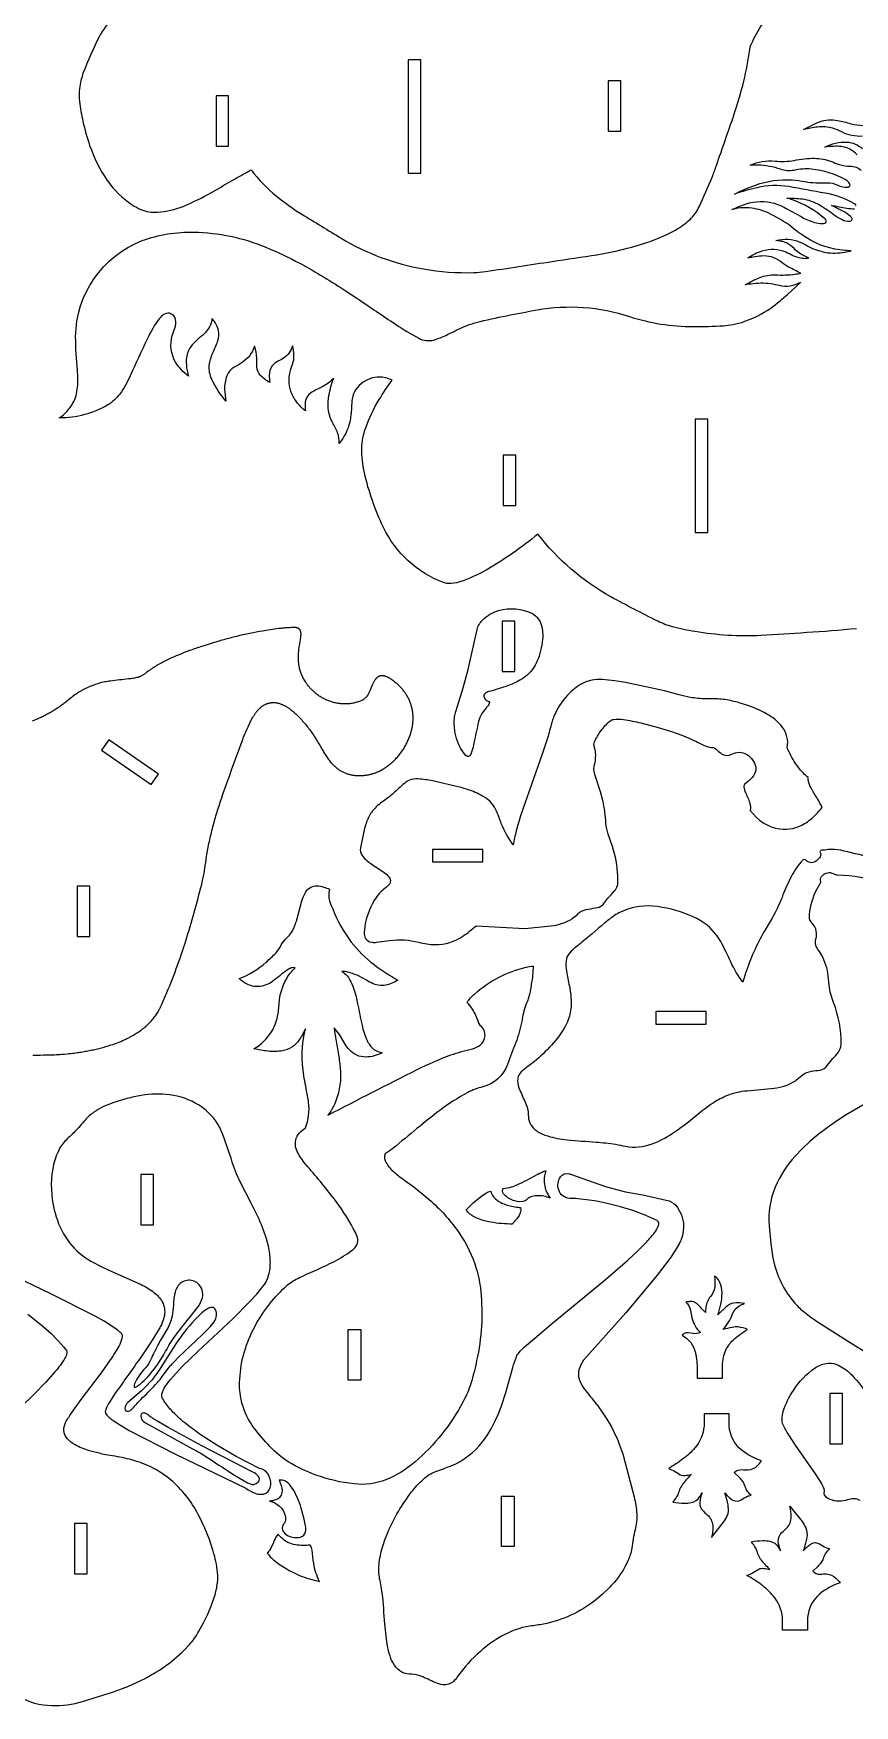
# Model space of a CAD drawing. Extents: x -27 to 84, y -17 to 88.
# Drawn here: x 11.6 to 44.2, y -17 to 49.4 of the extents above; entities that cross this region are included whole.
import ezdxf

# ---------------------------------------------------------------- set-up
doc = ezdxf.new("R2010")
doc.units = 0
doc.header["$MEASUREMENT"] = 0
doc.layers.get('0').update_dxf_attribs({"linetype": 'CONTINUOUS'})

msp = doc.modelspace()

# ---------------------------------------------------------------- linework, layer by layer
for points in [[(14.833, 50.052, 0.063229), (14.242, 49.242, 0.02647), (13.615, 47.826, 0.054772), (13.466, 47.196, 0.045683), (13.466, 46.684, 0.036117), (13.603, 45.891, 0.029081), (13.868, 44.938, 0.065035), (14.564, 43.548, 0.096726), (15.559, 42.581, 0.04106), (15.897, 42.396, 0.118064), (16.565, 42.285, 0.077384), (17.579, 42.517, 0.031689), (18.702, 43.07, 0.004529), (19.645, 43.613, -0.009558), (20.278, 43.964, 0.058846), (21.285, 42.928, 0.036049), (22.295, 42.206, -0.001179), (23.858, 41.249, 0.092263), (27.118, 40.035, 0.052025), (29.117, 39.888, 0.023875), (29.584, 39.931, 0.001047), (32.231, 40.333, 0.00452), (34.007, 40.597, 0.041714), (36.12, 41.129, 0.02777), (36.882, 41.447, 0.047298), (37.495, 41.821, 0.067232), (37.911, 42.235, 0.048544), (38.064, 42.495, 0.009288), (38.59, 43.702, 0.013255), (38.749, 44.135, 0.000889), (39.443, 46.137, 0.017657), (39.84, 47.492, 0.027333), (40.075, 48.745, -0.087733), (40.192, 49.081, -0.051122), (40.625, 49.827, -0.018027)], [(44.547, 45.298, -0.135894), (43.731, 45.474, 0.034307), (43.371, 45.616, 0.096811), (42.768, 45.663, 0.037871), (42.213, 45.565, -0.043629), (42.84, 45.874, -0.127992), (43.562, 45.931, -0.027424), (44.085, 45.8, 0.111341), (45.041, 45.763)], [(44.345, 44.561, 0.187688), (43.693, 44.89, 0.045874), (43.412, 44.9, 0.021179), (43.061, 44.869, -0.136223), (43.929, 45.069, -0.165644), (44.545, 44.811, -0.042013)], [(44.302, 42.55, 0.16388), (44.228, 42.622, 0.096239), (43.068, 43.042, -0.00662), (41.62, 43.302, 0.096931), (40.366, 43.259, 0.028256), (39.469, 43.007, -0.026071), (40.296, 43.364, -0.100437), (41.764, 43.567, -0.020531), (42.274, 43.498, 0.051838), (43.135, 43.458, -0.104974), (43.571, 43.361, 0.112369), (43.966, 43.278, 0.34741), (44.057, 43.355, 0.117634), (44.037, 43.424, 0.144585), (43.886, 43.572, 0.093606), (42.526, 43.996, 0.084131), (41.829, 43.944, -0.126487), (41.298, 43.988, 0.077444), (40.393, 44.152, 0.021821), (40.085, 44.148, -0.138377), (41.081, 44.316, 0.074588), (41.835, 44.343, -0.053002), (42.646, 44.427, -0.083091), (43.318, 44.303, 0.018167), (43.624, 44.18, 0.086622), (44.068, 44.112, -0.200904), (44.498, 43.945, 0.194342)], [(44.312, 25.751, -0.009361), (42.334, 25.596, -0.001761), (40.517, 25.481, -0.054921), (37.898, 25.641, -0.024406), (37.002, 25.828, -0.050218), (36.426, 26.052, -0.011553), (34.555, 27.021, -0.099836), (31.665, 29.505, -0.040286), (29.612, 28.08, -0.047463), (28.557, 27.607, -0.079753), (28.097, 27.544, -0.061972), (27.917, 27.58, -0.191256), (25.529, 29.776, -0.054014), (24.773, 31.945, -0.051109), (24.668, 32.915, -0.080329), (24.829, 33.731, -0.053197), (25.365, 34.851, -0.024085), (25.879, 35.62, 0.376616), (24.432, 35.244, 0.107741), (24.296, 34.883, 0.035905), (24.263, 34.523, -0.0376), (24.192, 33.953, -0.117023), (23.777, 33.11, 0.103366), (23.711, 33.521, 0.033761), (23.509, 33.941, -0.089975), (23.337, 34.49, -0.065916), (23.366, 35.014, -0.043377), (23.559, 35.704, -0.081613), (23.185, 35.402, -0.012883), (22.742, 35.174, 0.087236), (22.528, 34.997, 0.15644), (22.419, 34.674, 0.045045), (22.435, 34.398, -0.119251), (21.897, 35.073, -0.165289), (21.825, 35.938, -0.023644), (21.925, 36.25, 0.160612), (21.918, 36.982, -0.182494), (21.558, 36.488, -0.032442), (21.348, 36.368, 0.0963), (21.119, 36.183, 0.170018), (20.999, 35.809, 0.042261), (21.021, 35.529, -0.092682), (20.642, 35.818, -0.158569), (20.508, 36.148, -0.019701), (20.502, 36.5, 0.085199), (20.417, 36.962, -0.16036), (19.925, 36.32, -0.031118), (19.599, 36.129, 0.163502), (19.316, 35.793, 0.109738), (19.226, 35.258, 0.035193), (19.28, 34.791, -0.068035), (18.715, 35.648, -0.121456), (18.615, 36.205, -0.078573), (18.758, 36.7, 0.030203), (18.96, 37.195, 0.235577), (18.822, 37.941, 0.024411), (18.722, 38.07, -0.169227), (18.499, 37.555, -0.052239), (18.175, 37.257, 0.063535), (17.869, 36.929, 0.133779), (17.705, 36.443, 0.066506), (17.737, 35.998, 0.018596), (17.788, 35.781, -0.092477), (17.279, 36.335, -0.207662), (17.148, 37.386, -0.032777), (17.249, 37.683, 0.132334), (17.28, 38.031, 0.291653), (17.036, 38.273, 0.177282), (16.806, 38.22, 0.099209), (16.624, 38.047, 0.049423), (16.162, 37.276, 0.001756), (15.476, 35.79, -0.045081), (15.068, 35.068, -0.10105), (14.596, 34.642, -0.134245), (12.664, 34.117, 0.118168), (13.203, 34.7, 0.101501), (13.386, 35.34, 0.042816), (13.385, 36.003, -0.025758), (13.311, 37.342, -0.306765), (15.955, 41.156, -0.094599), (18.004, 41.492, -0.094748), (20.867, 40.894, -0.028993), (22.208, 40.258, -0.021312), (24.081, 39.132), (24.487, 38.865, 0.002316), (26.008, 37.842, 0.021961), (26.936, 37.281, 0.184357), (27.521, 37.212, 0.055643), (28.07, 37.429, -0.011851), (28.777, 37.758, -0.037417), (29.219, 37.908, -0.010941), (30.419, 38.177, -0.005319), (31.628, 38.407, -0.124109), (35.296, 38.146, 0.078555), (37.832, 37.747, 0.018975), (39.037, 37.78, 0.105421), (40.424, 38.19, 0.054133), (41.282, 38.769, 0.009895), (41.557, 39.008), (42.094, 39.5, -0.033118), (41.785, 39.373, -0.110532), (41.343, 39.356, -0.003275), (41.01, 39.427, 0.070354), (40.211, 39.443, 0.018575), (39.895, 39.396, -0.042594), (40.478, 39.697, -0.100732), (41.083, 39.798, 0.043321), (41.881, 39.825, 0.02027), (42.103, 39.865, -0.009707), (41.619, 40.107, -0.044386), (41.295, 40.328, 0.189307), (40.536, 40.547, 0.025272), (40.21, 40.503, -0.011391), (39.995, 40.471, -0.067246), (40.573, 40.754, -0.175585), (41.503, 40.708, -0.033538), (41.791, 40.573, 0.111368), (42.284, 40.453, 0.042652), (42.423, 40.468, -0.115547), (41.832, 40.839, 0.083089), (41.534, 41.065, 0.066), (41.329, 41.128, 0.017001), (41.116, 41.157, -0.178055), (42.063, 41.1, -0.034782), (42.376, 40.944, 0.078569), (43.084, 40.692, 0.083368), (43.851, 40.702, 0.019385), (44.102, 40.755, -0.045132), (43.862, 40.772, -0.130264), (42.314, 41.278, -0.033271), (41.758, 41.681, 0.054365), (40.803, 42.259, 0.076882), (40.056, 42.457, 0.092103), (39.365, 42.388, -0.029347), (39.932, 42.617, -0.148699), (41.057, 42.638, -0.047611), (41.514, 42.439), (42.109, 42.11, 0.048944), (42.644, 41.876, 0.07067), (42.949, 41.834, 0.045598), (43.054, 41.849, 0.307547), (43.106, 41.911, 0.239763), (43.059, 42.027, 0.091134), (41.769, 42.778, 0.022604), (41.548, 42.843, -0.031557), (42.162, 42.813, -0.09858), (42.837, 42.58, -0.02659), (43.432, 42.178, 0.03415), (43.741, 41.99, 0.141012), (44.051, 41.934, 0.257274), (44.146, 42.008, 0.271895), (44.133, 42.057, 0.069898), (43.847, 42.281, 0.021943), (43.532, 42.444, -0.01332), (43.316, 42.554, -0.036474), (43.623, 42.501, 0.049653), (44.236, 42.418, 0.267046)], [(46.197, 16.386, -0.010006), (43.822, 16.928, 0.056062), (43.303, 16.992, 0.028712), (43.057, 16.965, 0.052354), (42.901, 16.948, 0.244199), (42.865, 16.92, 0.244199), (42.867, 16.874, -0.304852), (42.881, 16.754, -0.207075), (42.764, 16.576, -0.111348), (42.585, 16.472, -0.206427), (42.368, 16.511, 0.063453), (42.276, 16.578, 0.216493), (42.202, 16.577, 0.115358), (42.107, 16.491, 0.05876), (41.681, 15.836, 0.022805), (41.355, 15.087, -0.026193), (40.967, 14.261, -0.006753), (40.652, 13.734, 0.053963), (39.908, 12.081, 0.013999), (39.804, 11.717, -0.047426), (39.317, 12.529, 0.019861), (38.921, 13.335, 0.12253), (38.15, 14.143, 0.044554), (37.675, 14.382, 0.075485), (36.222, 14.739, 0.137091), (34.877, 14.469, 0.056609), (34.438, 14.172, -0.003282), (33.414, 13.307, 0.026484), (32.929, 12.891, 0.165478), (32.781, 12.568, 0.062198), (32.793, 12.164, 0.008737), (32.914, 11.566, -0.051903), (32.983, 10.822, -0.078871), (32.871, 10.23, -0.065596), (32.509, 9.597, -0.077803), (31.129, 8.273, 0.114572), (30.905, 8.024, 0.116498), (30.859, 7.814, 0.100771), (30.944, 7.432, -0.005308), (31.189, 6.887, -0.101417), (31.284, 6.384, 0.222158), (31.615, 5.819, 0.076964), (32.053, 5.615, 0.046405), (32.828, 5.465, 0.009806), (33.971, 5.375, -0.022984), (34.746, 5.286, -0.01664), (35.135, 5.206, 0.137669), (36.199, 5.308, 0.060651), (36.995, 5.708, 0.031485), (37.928, 6.418, -0.027502), (38.619, 6.935, -0.044307), (39.202, 7.238, -0.067444), (39.976, 7.413, 0.006674), (41.042, 7.516, 0.113696), (41.884, 7.802, 0.065476), (42.072, 7.968, -0.128485), (42.436, 8.165, -0.050592), (42.782, 8.219, 0.168943), (43.09, 8.352), (43.318, 8.629, -0.016708), (43.534, 8.859, 0.192832), (43.7, 9.26, 0.095758), (43.404, 10.909, -0.060326), (43.225, 11.598), (43.193, 11.968, 0.090269), (42.925, 12.811, 0.034658), (42.762, 13.05, -0.238327), (42.697, 13.437, 0.146741), (42.715, 13.743, 0.178364), (42.543, 14.072, -0.111015), (42.446, 14.241, -0.073976), (42.447, 14.414, -0.099797), (42.745, 15.423), (42.875, 15.64, 0.197433), (42.884, 15.763, -0.238446), (42.954, 15.949, -0.351559), (43.393, 16.03, 0.187717), (43.561, 15.982, -0.063106), (45.375, 15.682, -0.012158)], [(44.722, 6.928), (43.906, 6.449), (43.519, 6.198), (43.148, 5.94), (42.797, 5.673), (42.466, 5.397), (42.16, 5.112), (41.879, 4.817, 0.08422), (41.082, 3.581, 0.11891), (40.844, 2.05), (40.907, 1.338), (40.96, 0.96, 0.123821), (41.7, -0.82), (41.86, -1.018, 0.04434), (42.247, -1.381, 0.01968), (42.791, -1.78), (44.107, -2.611), (45.333, -3.358, -0.024732)], [(10.065, -15.693, 0.253648), (12.363, -16.993, 0.076419), (13.587, -16.831), (14.812, -16.452), (15.384, -16.233), (15.93, -15.986, 0.082547), (17.621, -14.794), (17.833, -14.57, 0.048066), (18.207, -14.044), (18.389, -13.715), (18.557, -13.364), (18.704, -13.006), (18.824, -12.659, 0.046152), (18.944, -12.126, 0.051143), (18.944, -11.707, 0.046982), (18.774, -10.864), (18.624, -10.408), (18.439, -9.949), (18.226, -9.505, 0.094906), (17.166, -8.101, 0.066474), (16.293, -7.52), (16.05, -7.412, 0.038654), (15.357, -7.194, 0.017492), (14.585, -7.05, -0.019675), (14.299, -6.994), (13.862, -6.88, -0.054124), (13.287, -6.645, -0.079277), (12.982, -6.403, -0.26608), (12.877, -5.853, -0.064497), (12.963, -5.665, -0.020133), (13.2, -5.308), (13.537, -4.848), (14.332, -3.785), (14.7, -3.264, 0.022737), (15.036, -2.722, 0.050964), (15.162, -2.415, 0.093247), (15.167, -2.297, 0.134215), (15.143, -2.244, 0.043594), (14.982, -2.098, 0.020965), (14.744, -1.928), (14.439, -1.739), (14.081, -1.535), (12.328, -0.648), (10.617, 0.164)], [(11.41, -1.459), (11.933, -1.867), (12.339, -2.227), (12.636, -2.528), (12.836, -2.756), (12.949, -2.9, -0.21767), (12.964, -3.006, -0.085077), (12.883, -3.205, -0.033808), (12.696, -3.489, -0.016076), (12.502, -3.735), (12.116, -4.172), (11.657, -4.646), (11.151, -5.132)], [(44.455, -8.854, 0.225926), (43.955, -8.834, -0.15594), (43.269, -8.82, -0.147513), (43.069, -8.672, -0.210248), (43.039, -8.485, 0.119868), (43.008, -8.341, 0.041582), (42.884, -8.102), (42.689, -7.8), (41.888, -6.659), (41.624, -6.25, -0.018665), (41.399, -5.853, -0.12733), (41.356, -5.622, -0.063857), (41.407, -5.318, -0.074555), (41.806, -4.486, -0.101624), (42.665, -3.591, -0.116498), (43.181, -3.404, -0.146677), (43.642, -3.503, -0.076286), (44.134, -3.88, -0.102094), (45.27, -5.704, -0.032198)]]:
    msp.add_lwpolyline(points, format="xyb")
for points in [[(27.01, 48.334), (26.51, 48.334), (26.51, 43.834), (27.01, 43.834)], [(34.956, 47.507), (34.456, 47.507), (34.456, 45.507), (34.956, 45.507)], [(19.386, 46.908), (18.886, 46.908), (18.886, 44.908), (19.386, 44.908)], [(38.411, 34.071), (37.911, 34.071), (37.911, 29.571), (38.411, 29.571)], [(30.788, 32.645), (30.288, 32.645), (30.288, 30.645), (30.788, 30.645)], [(30.744, 26.056), (30.244, 26.056), (30.244, 24.056), (30.744, 24.056)], [(16.601, 19.973), (14.63, 21.342), (14.344, 20.932), (16.316, 19.563)], [(27.484, 16.993), (27.484, 16.493), (29.484, 16.493), (29.484, 16.993)], [(13.876, 15.537), (13.376, 15.537), (13.376, 13.537), (13.876, 13.537)], [(36.347, 10.555), (36.347, 10.055), (38.347, 10.055), (38.347, 10.555)], [(16.403, 4.086), (15.903, 4.086), (15.903, 2.086), (16.403, 2.086)], [(24.633, -4.072), (24.133, -4.072), (24.133, -2.072), (24.633, -2.072)], [(43.753, -4.604), (43.253, -4.604), (43.253, -6.604), (43.753, -6.604)], [(30.716, -10.682), (30.216, -10.682), (30.216, -8.682), (30.716, -8.682)], [(13.265, -11.77), (13.765, -11.77), (13.765, -9.77), (13.265, -9.77)]]:
    msp.add_lwpolyline(points, close=True)
for points in [[(29.62, 22.618, 0.038897), (29.442, 22.382, 0.077699), (29.308, 22.064, 0.010912), (29.126, 21.224, -0.02598), (29.046, 20.891, -0.083092), (28.973, 20.727, -0.30755), (28.881, 20.677, -0.158714), (28.805, 20.724, -0.063148), (28.609, 20.987, -0.223978), (28.466, 22.682), (28.699, 23.407), (28.891, 24.139), (29.251, 25.719, -0.135663), (29.467, 26.097, -0.128735), (30.104, 26.471, -0.193122), (31.446, 26.351, -0.205457), (31.806, 25.876, -0.08842), (31.849, 25.339, -0.080761), (31.626, 24.451, -0.047539), (31.48, 24.174, -0.107403), (30.951, 23.705, -0.053863), (30.384, 23.457, -0.007546), (29.713, 23.255, 0.092302), (29.565, 23.178, 0.344688), (29.53, 23.04, 0.221676), (29.654, 22.895, -0.071839), (29.722, 22.858, -0.381998), (29.732, 22.777, -0.054601), (29.689, 22.706, -0.020882)], [(29.209, 13.954), (31.14, 13.851), (32.31, 13.968, 0.015625), (32.645, 14.06, 0.077166), (33.081, 14.284, 0.026633), (33.277, 14.46, -0.127473), (33.58, 14.604, -0.015298), (33.95, 14.667, 0.136147), (34.218, 14.776, 0.074172), (34.278, 14.846, -0.047311), (34.441, 15.053, 0.022154), (34.707, 15.341, 0.095625), (34.822, 15.557, 0.058141), (34.835, 15.648, 0.069399), (34.709, 16.822), (34.625, 17.112), (34.458, 17.599, -0.065715), (34.365, 18.03, 0.039468), (34.241, 18.934), (34.153, 19.276), (33.924, 19.963, -0.07794), (33.887, 20.218, -0.056072), (33.923, 20.394, 0.081563), (33.953, 20.849, 0.051633), (33.914, 21.025, -0.042906), (33.887, 21.151, -0.138138), (33.91, 21.257, -0.06308), (34.179, 21.71, -0.044894), (34.518, 22.084, -0.141873), (34.679, 22.15, -0.069718), (35.061, 22.145, -0.028846), (35.744, 22.011), (36.44, 21.827), (36.967, 21.675), (37.381, 21.529), (37.702, 21.395, 0.00697), (38.309, 21.099, 0.094954), (38.637, 21.034, -0.157138), (38.726, 20.985, 0.04247), (38.953, 20.787, 0.26275), (39.357, 20.767, -0.276818), (39.952, 20.76, -0.217966), (40.31, 20.265, -0.197281), (40.221, 19.912, -0.075593), (39.966, 19.657), (39.861, 19.564, 0.115434), (39.837, 19.52, 0.107139), (39.881, 19.296, -0.01745), (40.06, 18.876, -0.116075), (40.097, 18.541, 0.208474), (41.273, 17.805, 0.173966), (42.248, 18.015, 0.065149), (42.691, 18.368, 0.030451), (42.945, 18.657, 0.033865), (42.766, 18.999, -0.014152), (42.521, 19.403, -0.021614), (42.44, 19.571, -0.106428), (42.399, 19.841, -0.065246), (42.007, 20.245, -0.05878), (41.62, 20.891, -0.020236), (41.563, 21.036, 0.217198), (41.365, 21.853, 0.089593), (40.856, 22.303, 0.058133), (39.993, 22.705), (39.658, 22.81, 0.032258), (39.088, 22.936, 0.023674), (38.801, 22.963), (38.324, 22.967, -0.0405), (37.71, 23.027, -0.017648), (37.267, 23.123), (36.689, 23.285), (35.135, 23.613), (34.723, 23.68), (34.345, 23.723, 0.052442), (33.897, 23.721, 0.031804), (33.604, 23.65, 0.070713), (33.274, 23.485, 0.076947), (32.711, 22.961, 0.073033), (32.285, 22.24, 0.027051), (32.212, 22.024, -0.007631), (32.044, 21.403), (31.852, 20.813), (31.403, 19.567), (30.972, 18.318), (30.802, 17.725, 0.021628), (30.684, 17.172, -0.068698), (30.211, 18.021, 0.013682), (30.024, 18.505, 0.15949), (29.539, 19.07, 0.057376), (28.948, 19.338), (28.612, 19.443), (28.21, 19.547), (27.547, 19.696, 0.026915), (26.986, 19.784, 0.077433), (26.638, 19.762, 0.118552), (26.361, 19.614, 0.006412), (25.937, 19.222, -0.022518), (25.472, 18.864, 0.078692), (25.057, 18.462, 0.078934), (24.841, 18.024, 0.022747), (24.767, 17.768), (24.615, 17.052, 0.203926), (24.685, 16.75, 0.075533), (24.886, 16.538, 0.024387), (25.083, 16.392, -0.010397), (25.56, 16.076, -0.061793), (25.756, 15.89, -0.208955), (25.805, 15.702, -0.149167), (25.734, 15.57, -0.057206), (25.615, 15.468, 0.100917), (25.181, 14.988, 0.110719), (24.773, 13.785, 0.049067), (24.774, 13.573, 0.354348), (25.085, 13.303, 0.062254), (25.26, 13.306), (25.776, 13.379, -0.094593), (26.939, 13.305, 0.059011), (27.584, 13.213, 0.150703), (28.688, 13.549, 0.029131)], [(22.431, 5.933, 0.130603), (22.559, 6.954, 0.017385), (22.522, 7.205, -0.005651), (22.372, 7.997, -0.101058), (22.431, 9.868, -0.042915), (22.175, 9.415, -0.196325), (21.525, 8.999, -0.07591), (20.948, 8.982, -0.024301), (20.392, 9.071, 0.110039), (21.093, 9.756, 0.090583), (21.325, 10.356, 0.035094), (21.393, 10.887, -0.108749), (21.677, 11.847, -0.071325), (22.024, 12.288, 0.162193), (21.867, 12.285, 0.064785), (21.705, 12.199, 0.003936), (21.135, 11.757, -0.140676), (20.563, 11.545, -0.139395), (20.098, 11.655, -0.069879), (19.807, 11.862, 0.092754), (20.872, 12.517, 0.026337), (21.266, 12.886, 0.074806), (21.475, 13.201, -0.088266), (21.702, 13.478, 0.113238), (22.007, 13.949, 0.022103), (22.074, 14.139), (22.289, 14.945, -0.055113), (22.435, 15.287, -0.267866), (22.899, 15.544, -0.076525), (23.158, 15.498, -0.028623), (23.391, 15.409, 0.145453), (23.393, 14.948, 0.03407), (23.516, 14.628, 0.071292), (24.254, 13.315, 0.064623), (25.163, 12.421, 0.033757), (26.101, 11.798, -0.107546), (25.551, 11.59, -0.146491), (25.093, 11.672, -0.035748), (24.828, 11.818, 0.076397), (24.122, 12.115, 0.031654), (23.88, 12.154, -0.129643), (24.202, 11.807, -0.067613), (24.443, 11.152, -0.012789), (24.507, 10.861, 0.006488), (24.681, 10.018, 0.050499), (24.879, 9.41, 0.111307), (25.155, 9.052, 0.136308), (25.483, 8.921, -0.111942), (24.824, 8.746, -0.214563), (24.183, 9.038, -0.050696), (24.017, 9.255), (23.783, 9.64, 0.050768), (23.569, 9.913, 0.006379), (23.769, 8.69, -0.021926), (23.827, 8.134, -0.1147), (23.583, 6.864, -0.056656), (23.326, 6.442, -0.002718), (26.866, 8.252, -0.026318), (28.207, 8.831, -0.026896), (29.067, 9.08, 0.078326), (29.371, 9.224, 0.221654), (29.564, 9.59, 0.221654), (29.408, 9.973, -0.120393), (29.311, 10.126, 0.045141), (29.067, 10.652, 0.062825), (28.85, 10.92, -0.054958), (29.151, 11.25, -0.126897), (31.196, 12.315, -0.021381), (31.476, 12.363, -0.040538), (31.402, 11.655, -0.038528), (31.281, 11.065, -0.028296), (31.189, 10.824, 0.055485), (31.022, 10.16, -0.04935), (30.785, 9.322, 0.009381), (30.457, 8.454, -0.252783), (29.474, 7.566, 0.060364), (28.883, 7.345, 0.038071), (27.768, 6.63, 0.011495), (26.876, 5.921, -0.002559), (25.898, 5.117, -0.044257), (25.601, 4.917, 0.227051), (25.643, 4.547, 0.074628), (25.959, 4.177, 0.020037), (26.149, 4.021, -0.03026), (27.422, 3.027, -0.05938), (28.557, 1.74, -0.074136), (29.216, 0.358, -0.049121), (29.393, -0.555, -0.080635), (29.231, -3.302, -0.025872), (29.004, -4.207, -0.048077), (28.694, -4.926, -0.095458), (26.779, -7.328, -0.078363), (25.632, -8.032, -0.124038), (24.371, -8.194, -0.064116), (22.852, -7.842, -0.049377), (21.769, -7.328, -0.066618), (21.02, -6.706, -0.028467), (20.401, -5.987, -0.08804), (19.915, -4.996, -0.07436), (19.823, -4.173, -0.114953), (20.371, -2.05, -0.084686), (21.626, -0.38, -0.06183), (22.065, -0.072, -0.0171), (22.325, 0.057, 0.015627), (23.558, 0.626, 0.037231), (24.288, 1.08, 0.061863), (24.441, 1.224, 0.210398), (24.51, 1.517, 0.084584), (24.418, 1.788, 0.04191), (23.655, 3.015, 0.018357), (22.517, 4.403, -0.040575), (22.19, 4.849, -0.055112), (22.067, 5.106, -0.135793), (22.049, 5.453, -0.135121), (22.204, 5.736, -0.056671)], [(15.346, 7.099), (14.794, 6.928, 0.025235), (14.39, 6.767, 0.046592), (14.035, 6.563, 0.057255), (13.689, 6.247, -0.009616), (13.277, 5.787, -0.012439), (12.933, 5.456, 0.0882), (12.612, 4.991, 0.066871), (12.401, 4.307, 0.101216), (12.46, 2.689, 0.081289), (12.903, 1.609, 0.10833), (13.696, 0.79, 0.020373), (13.99, 0.61), (14.305, 0.445), (14.633, 0.293), (15.912, -0.279, -0.04828), (16.419, -0.595, -0.103121), (16.75, -0.973, -0.167438), (16.833, -1.511, -0.069747), (16.714, -1.878, -0.021305), (16.629, -2.04), (16.286, -2.598), (15.915, -3.15, 0.002294), (14.885, -4.598), (14.651, -4.957, 0.029446), (14.537, -5.168, 0.094748), (14.487, -5.331, 0.211206), (14.524, -5.433, 0.055719), (14.645, -5.556, 0.022854), (14.804, -5.679), (15.087, -5.864), (15.436, -6.07), (17.246, -7), (20.074, -8.368, 0.075941), (20.469, -8.575, 0.137336), (20.773, -8.599, 0.265099), (21.04, -8.34, 0.187835), (20.999, -7.9, 0.183676), (20.719, -7.609, 0.071201), (20.613, -7.58), (19.69, -7.101), (18.921, -6.659), (18.291, -6.255), (17.786, -5.887, -0.030751), (17.236, -5.404, -0.041062), (16.892, -5.003, -0.040718), (16.751, -4.774, -0.182238), (16.745, -4.588, -0.078466), (16.866, -4.332, -0.031799), (17.074, -4.051), (17.297, -3.798), (17.56, -3.523), (18.18, -2.925), (19.571, -1.623), (20.218, -0.974), (20.502, -0.663), (20.748, -0.364, 0.141384), (21.031, 0.375, 0.061033), (21.016, 0.942, 0.021509), (20.962, 1.237), (20.884, 1.536, 0.033418), (20.546, 2.416), (20.284, 2.955), (19.845, 3.793), (19.703, 4.107), (19.581, 4.426, 0.005507), (19.171, 5.635, 0.047416), (18.932, 6.128, 0.110363), (18.195, 6.846, 0.108796), (17.043, 7.252, 0.073344), (15.915, 7.225, 0.0278)], [(32.96, 4.099), (34.342, 3.616), (34.787, 3.487), (35.145, 3.403), (35.836, 3.273), (36.879, 3.04, -0.144568), (37.202, 2.782, -0.254766), (37.352, 1.507, -0.038356), (37.266, 1.337, -0.018903), (37.111, 1.071), (36.909, 0.769), (36.398, 0.086), (35.155, -1.4), (33.475, -3.284, 0.090886), (33.292, -3.671, 0.177352), (33.354, -4.166, 0.051918), (33.564, -4.496, 0.003499), (34.037, -5.094), (34.218, -5.341), (34.402, -5.62), (34.584, -5.936), (34.76, -6.294, -0.035767), (35.075, -7.156), (35.485, -8.712, -0.04074), (35.59, -9.395, -0.078619), (35.522, -10.009, 0.028488), (35.39, -10.747, -0.066439), (35.234, -11.254, -0.070173), (34.685, -12.109, -0.017615), (34.465, -12.351), (34.22, -12.586), (33.95, -12.811, -0.117113), (31.881, -13.763, -0.016507), (31.347, -13.84, 0.090266), (30.224, -14.24, 0.052944), (29.38, -14.843, 0.060231), (28.462, -15.858, -0.065635), (28.298, -16.049, -0.206303), (27.894, -16.167, -0.069442), (27.58, -16.08, 0.006627), (27.021, -15.829, 0.074439), (26.664, -15.747, -0.271919), (25.967, -15.391, -0.068197), (25.792, -15.025, -0.032946), (25.693, -14.64), (25.647, -14.358), (25.585, -13.753, 0.010099), (25.486, -12.537), (25.446, -12.263, 0.014888), (25.381, -11.958, -0.076936), (25.358, -11.399, -0.052755), (25.496, -10.703, -0.012556), (25.589, -10.419), (25.705, -10.123, -0.06659), (26.651, -8.515, -0.015296), (26.863, -8.265, -0.015159), (27.12, -8.003, -0.102158), (27.608, -7.704, 0.008264), (28.22, -7.475, 0.127975), (29.459, -6.531, 0.037929), (29.807, -6.01), (29.957, -5.724), (30.088, -5.434), (30.202, -5.142), (30.389, -4.569), (30.662, -3.573, -0.032756), (30.81, -3.146, -0.068852), (30.92, -2.974, -0.018403), (31.138, -2.759), (31.444, -2.487), (32.258, -1.805), (34.266, -0.152), (35.218, 0.673), (35.627, 1.053), (35.971, 1.398, 0.035292), (36.332, 1.83, 0.065705), (36.454, 2.066, 0.246558), (36.433, 2.227, 0.095108), (36.395, 2.258, 0.018214), (35.921, 2.471), (35.431, 2.653), (34.939, 2.805), (34.46, 2.928), (34.009, 3.022), (33.599, 3.087), (33.245, 3.125, 0.01563), (32.928, 3.138, -0.327074), (32.489, 3.474, -0.232067), (32.559, 3.993, -0.317243), (32.904, 4.116, -0.029846)], [(30.28, 3.531, 0.070197), (30.618, 3.595, 0.024935), (30.858, 3.687, 0.019734), (31.219, 3.863), (31.657, 4.098, -0.052706), (31.952, 4.226), (31.984, 4.234, 0.121889), (31.907, 3.835, 0.11411), (32.054, 3.308, 0.030635), (32.153, 3.145, 0.110609), (31.625, 3.246, 0.086819), (31.351, 3.183, 0.059035), (31.281, 3.141, 0.013312), (31.163, 3.041, -0.172473), (30.742, 3.037, -0.125036), (30.34, 3.275, -0.254969), (30.267, 3.491, -0.043562)], [(30.978, 2.776, -0.222511), (30.86, 2.37, 0.013407), (30.716, 2.212, 0.096929), (30.661, 2.121, -0.0479), (29.786, 2.195, -0.051243), (29.286, 2.337, -0.096397), (28.91, 2.568, -0.056119), (28.81, 2.689), (29.099, 2.958), (29.365, 3.186, -0.040662), (29.599, 3.349, -0.105485), (29.794, 3.421, 0.167337), (29.976, 3.118, 0.081128), (30.263, 2.941, 0.061567), (30.753, 2.804, 0.018947)], [(37.986, -3.995), (38.986, -3.995), (38.986, -3.495, -0.09056), (39.128, -2.88, -0.093389), (39.41, -2.489, -0.064958), (39.99, -2.066, 0.073306), (39.617, -1.966, 0.072072), (39.384, -1.981, 0.005787), (39, -2.069, 0.123926), (39.394, -1.439, -0.184953), (39.657, -1.132, -0.039026), (39.86, -1.035, 0.075563), (39.437, -1.017, 0.153529), (39.122, -1.183, 0.003428), (38.805, -1.48, 0.093291), (38.974, -0.616, 0.085282), (38.893, -0.201, 0.103804), (38.747, 0.005, 0.053284), (38.679, 0.051, -0.052), (38.685, -0.396, -0.158741), (38.513, -0.756, 0.13399), (38.336, -1.174, 0.027102), (38.311, -1.396, 0.024958), (38.003, -1.065, 0.056094), (37.886, -0.984, 0.151493), (37.695, -0.957, 0.011618), (37.538, -0.979, -0.141226), (37.716, -1.31), (37.778, -1.606, 0.158786), (38.118, -2.184, -0.113765), (37.809, -2.23), (37.636, -2.193, 0.176279), (37.468, -2.239, 0.030081), (37.389, -2.294, -0.222584), (37.915, -2.987, -0.024043), (37.948, -3.153, -0.016744), (37.986, -3.495)], [(18.166, -0.241, 0.46374), (17.352, -0.368, 0.096128), (17.239, -0.672, 0.026796), (17.211, -0.862, 0.006923), (17.174, -1.329, -0.106895), (16.921, -2.097), (16.682, -2.485), (16.555, -2.717, 0.003834), (16.258, -3.337, -0.094624), (16.02, -3.652, 0.081336), (15.654, -4.221, 0.094349), (15.632, -4.329, 0.548962), (15.689, -4.353, 0.073922), (15.791, -4.293, 0.047076), (16.1, -4.019, 0.053398), (16.71, -3.231, 0.002892), (17.055, -2.629), (17.236, -2.355), (17.58, -1.904, 0.008732), (18.173, -1.166, 0.089232), (18.344, -0.81, 0.27265)], [(18.027, -1.701, 0.039624), (17.286, -2.637), (16.668, -3.617, -0.036402), (16.279, -4.136), (16.094, -4.333), (15.92, -4.499), (15.378, -4.964, 0.194945), (15.264, -5.202, 0.23648), (15.309, -5.292, 0.23648), (15.408, -5.31, 0.131604), (15.587, -5.187, -0.022076), (15.896, -4.843, 0.018123), (16.482, -4.253, 0.01553), (16.719, -3.974), (16.991, -3.612, -0.018546), (17.154, -3.419), (17.448, -3.114, 0.001216), (18.398, -2.217), (18.65, -1.957, 0.052788), (18.852, -1.691, 0.148926), (18.901, -1.446, 0.144994), (18.851, -1.255, 0.318243), (18.679, -1.195, 0.094547), (18.502, -1.273, 0.046733), (18.264, -1.46, 0.021823)], [(17.957, -6.803, -0.024324), (18.249, -6.959), (18.591, -7.171, 0.00535), (19.69, -7.894), (20.002, -8.079, 0.045293), (20.283, -8.205, 0.099953), (20.392, -8.214, 0.145805), (20.57, -8.109, 0.374176), (20.569, -7.895, 0.109996), (20.348, -7.727), (18.325, -6.688), (17.006, -5.974), (16.511, -5.683, -0.038177), (16.162, -5.434, 0.108507), (16.041, -5.381, 0.29689), (15.911, -5.433, 0.188344), (15.894, -5.518, 0.190836), (16.005, -5.715, 0.048432), (16.09, -5.777)], [(39.258, -5.408), (38.258, -5.408), (38.258, -5.908, -0.156004), (37.895, -6.768, -0.059066), (37.423, -7.205, -0.03489), (36.848, -7.58, -0.064911), (37.314, -7.831, 0.160834), (37.514, -7.86, 0.027639), (37.758, -7.818, 0.027824), (37.427, -8.179, 0.05215), (37.301, -8.386, 0.010459), (37.234, -8.584, -0.056995), (37.147, -8.746, -0.025778), (37.017, -8.919, 0.03388), (37.483, -8.963, 0.04392), (37.754, -8.939, 0.197845), (38.097, -8.701, 0.035419), (38.181, -8.55, 0.078559), (38.091, -8.933, 0.213009), (38.234, -9.284, -0.006158), (38.432, -9.468, -0.193591), (38.606, -9.903, -0.070563), (38.551, -10.329), (39.035, -9.716, 0.051074), (39.182, -9.465, 0.140672), (39.223, -9.09, 0.030463), (39.174, -8.856), (39.087, -8.553, 0.078784), (39.402, -8.839, 0.283432), (39.734, -8.829, -0.038643), (39.984, -8.688, -0.06323), (40.13, -8.648, -0.062628), (39.95, -8.434, -0.068601), (39.876, -8.245, 0.07902), (39.784, -8.081, 0.028131), (39.662, -7.939), (39.461, -7.743, -0.204658), (39.762, -7.63, 0.025086), (40.012, -7.637, 0.17748), (40.375, -7.474, 0.04897), (40.545, -7.283, -0.092217), (39.73, -6.837, -0.199617), (39.258, -5.908)], [(21.006, -8.88, -0.286711), (21.635, -9.454, -0.130062), (21.631, -9.686, -0.098599), (21.552, -9.812, 0.323578), (21.56, -10.102, 0.203055), (21.918, -10.311, 0.094714), (22.242, -10.303, 0.310065), (22.435, -10.094, 0.108021), (22.436, -9.859, 0.019289), (22.385, -9.592), (22.297, -9.256, 0.057393), (21.97, -8.458, 0.065785), (21.746, -8.168, 0.139831), (21.511, -8.046, 0.093517), (21.387, -8.049, -0.115936), (21.506, -8.478, -0.311321), (21.261, -8.825, -0.078275)], [(42.373, -14), (41.373, -14), (41.373, -13.5, 0.156004), (41.01, -12.64, 0.059066), (40.539, -12.203, 0.03489), (39.964, -11.828, 0.064911), (40.429, -11.578, -0.160834), (40.63, -11.548, -0.027639), (40.874, -11.59, -0.027824), (40.543, -11.229, -0.05215), (40.416, -11.022, -0.010459), (40.349, -10.824, 0.056995), (40.262, -10.662, 0.025778), (40.132, -10.49, -0.03388), (40.598, -10.445, -0.04392), (40.869, -10.469, -0.197845), (41.212, -10.707, -0.035419), (41.297, -10.858, -0.078559), (41.207, -10.475, -0.213009), (41.349, -10.124, 0.006158), (41.547, -9.94, 0.193591), (41.721, -9.505, 0.070563), (41.667, -9.079), (42.15, -9.692, -0.051074), (42.298, -9.943, -0.140672), (42.338, -10.318, -0.030463), (42.29, -10.552), (42.202, -10.855, -0.078784), (42.517, -10.569, -0.283432), (42.849, -10.579, 0.038643), (43.1, -10.721, 0.06323), (43.245, -10.76, 0.062628), (43.066, -10.974, 0.068601), (42.992, -11.164, -0.07902), (42.899, -11.328, -0.028131), (42.777, -11.469), (42.576, -11.665, 0.204658), (42.877, -11.778, -0.025086), (43.127, -11.771, -0.17748), (43.49, -11.934, -0.04897), (43.66, -12.125, 0.092217), (42.845, -12.571, 0.199617), (42.373, -13.5)], [(21.334, -10.185, 0.020378), (21.076, -10.717, -0.038364), (20.974, -10.883, -0.040915), (20.917, -10.946, 0.056283), (21.171, -11.208, 0.079369), (22.204, -11.826, 0.0461), (22.997, -12.069, -0.08018), (22.762, -11.355, -0.011497), (22.699, -10.83, 0.151125), (22.621, -10.626, -0.057723), (22.036, -10.614, -0.152377), (21.49, -10.339, -0.011918)]]:
    msp.add_lwpolyline(points, format="xyb", close=True)
msp.add_lwpolyline([(11.611, 8.828), (11.754, 8.829), (11.897, 8.829), (12.039, 8.831), (12.111, 8.832), (12.182, 8.833), (12.253, 8.835), (12.325, 8.837), (12.396, 8.839), (12.467, 8.842), (12.539, 8.846), (12.61, 8.849), (12.681, 8.854), (12.752, 8.859), (12.863, 8.868), (12.973, 8.878), (13.028, 8.884), (13.083, 8.89), (13.139, 8.896), (13.194, 8.903), (13.249, 8.909), (13.304, 8.917), (13.359, 8.924), (13.414, 8.932), (13.468, 8.94), (13.523, 8.948), (13.578, 8.957), (13.633, 8.966), (13.687, 8.976), (13.742, 8.986), (13.797, 8.996), (13.851, 9.006), (13.905, 9.017), (13.96, 9.029), (14.014, 9.04), (14.068, 9.052), (14.122, 9.065), (14.176, 9.077), (14.23, 9.091), (14.284, 9.104), (14.337, 9.118), (14.391, 9.132), (14.444, 9.147), (14.498, 9.162), (14.57, 9.184), (14.642, 9.206), (14.714, 9.229), (14.785, 9.253), (14.857, 9.277), (14.928, 9.303), (14.998, 9.33), (15.068, 9.358), (15.103, 9.372), (15.138, 9.386), (15.172, 9.401), (15.207, 9.416), (15.241, 9.432), (15.275, 9.448), (15.31, 9.464), (15.343, 9.48), (15.377, 9.497), (15.411, 9.514), (15.444, 9.531), (15.478, 9.549), (15.511, 9.567), (15.544, 9.585), (15.576, 9.604), (15.609, 9.623), (15.655, 9.651), (15.702, 9.679), (15.748, 9.709), (15.793, 9.738), (15.838, 9.769), (15.883, 9.8), (15.927, 9.831), (15.97, 9.864), (16.013, 9.897), (16.055, 9.931), (16.096, 9.966), (16.117, 9.984), (16.137, 10.002), (16.157, 10.02), (16.177, 10.039), (16.196, 10.058), (16.216, 10.077), (16.235, 10.096), (16.254, 10.115), (16.273, 10.135), (16.291, 10.155), (16.324, 10.192), (16.356, 10.229), (16.388, 10.268), (16.419, 10.306), (16.448, 10.345), (16.478, 10.385), (16.506, 10.425), (16.533, 10.466), (16.56, 10.508), (16.585, 10.55), (16.609, 10.593), (16.633, 10.636), (16.644, 10.658), (16.655, 10.68), (16.666, 10.702), (16.677, 10.724), (16.687, 10.747), (16.697, 10.769), (16.707, 10.792), (16.716, 10.815), (16.729, 10.846), (16.742, 10.878), (16.769, 10.94), (16.797, 11.001), (16.825, 11.063), (16.852, 11.124), (16.88, 11.186), (16.908, 11.247), (16.934, 11.31), (16.99, 11.445), (17.045, 11.58), (17.1, 11.716), (17.153, 11.852), (17.205, 11.988), (17.257, 12.125), (17.308, 12.261), (17.358, 12.399), (17.407, 12.536), (17.455, 12.674), (17.502, 12.812), (17.549, 12.95), (17.595, 13.089), (17.641, 13.228), (17.685, 13.367), (17.729, 13.506), (17.772, 13.645), (17.815, 13.785), (17.857, 13.925), (17.898, 14.065), (17.938, 14.205), (17.979, 14.346), (18.018, 14.486), (18.057, 14.627), (18.095, 14.768), (18.133, 14.909), (18.17, 15.05), (18.207, 15.192), (18.244, 15.333), (18.279, 15.475), (18.315, 15.617), (18.35, 15.758), (18.364, 15.817), (18.377, 15.876), (18.389, 15.935), (18.401, 15.994), (18.412, 16.054), (18.422, 16.113), (18.432, 16.173), (18.441, 16.233), (18.459, 16.352), (18.477, 16.471), (18.494, 16.591), (18.511, 16.71), (18.523, 16.784), (18.535, 16.859), (18.548, 16.933), (18.561, 17.007), (18.575, 17.081), (18.589, 17.155), (18.604, 17.228), (18.62, 17.302), (18.635, 17.376), (18.652, 17.449), (18.669, 17.522), (18.686, 17.596), (18.704, 17.669), (18.722, 17.742), (18.741, 17.815), (18.76, 17.888), (18.779, 17.961), (18.799, 18.034), (18.82, 18.106), (18.84, 18.179), (18.861, 18.252), (18.883, 18.324), (18.904, 18.397), (18.926, 18.469), (18.949, 18.541), (18.971, 18.613), (19.017, 18.758), (19.064, 18.901), (19.112, 19.045), (19.161, 19.189), (19.211, 19.332), (19.261, 19.475), (19.312, 19.618), (19.364, 19.76), (19.415, 19.903), (19.519, 20.187), (19.624, 20.47), (19.728, 20.753), (19.779, 20.895), (19.83, 21.036), (19.881, 21.177), (19.931, 21.318), (19.947, 21.364), (19.965, 21.41), (19.982, 21.455), (20.001, 21.501), (20.02, 21.546), (20.039, 21.592), (20.058, 21.637), (20.078, 21.682), (20.119, 21.772), (20.16, 21.862), (20.201, 21.951), (20.241, 22.039), (20.262, 22.083), (20.283, 22.126), (20.306, 22.169), (20.329, 22.212), (20.342, 22.233), (20.354, 22.254), (20.367, 22.275), (20.38, 22.296), (20.393, 22.317), (20.407, 22.337), (20.421, 22.358), (20.435, 22.378), (20.449, 22.398), (20.464, 22.417), (20.479, 22.437), (20.494, 22.456), (20.51, 22.475), (20.526, 22.493), (20.542, 22.512), (20.558, 22.53), (20.575, 22.547), (20.592, 22.565), (20.609, 22.582), (20.627, 22.599), (20.645, 22.615), (20.663, 22.631), (20.681, 22.647), (20.7, 22.662), (20.715, 22.674), (20.731, 22.686), (20.747, 22.696), (20.763, 22.707), (20.779, 22.717), (20.796, 22.727), (20.813, 22.736), (20.83, 22.745), (20.848, 22.753), (20.866, 22.761), (20.884, 22.768), (20.902, 22.775), (20.92, 22.782), (20.939, 22.788), (20.958, 22.793), (20.977, 22.798), (20.996, 22.803), (21.015, 22.807), (21.034, 22.81), (21.053, 22.814), (21.073, 22.816), (21.092, 22.818), (21.111, 22.82), (21.131, 22.821), (21.15, 22.822), (21.17, 22.822), (21.189, 22.821), (21.209, 22.821), (21.228, 22.819), (21.247, 22.817), (21.267, 22.815), (21.286, 22.812), (21.31, 22.807), (21.334, 22.802), (21.357, 22.797), (21.381, 22.79), (21.405, 22.783), (21.428, 22.776), (21.451, 22.768), (21.474, 22.759), (21.497, 22.75), (21.519, 22.741), (21.541, 22.731), (21.564, 22.72), (21.586, 22.71), (21.608, 22.698), (21.629, 22.686), (21.651, 22.674), (21.672, 22.662), (21.693, 22.649), (21.714, 22.636), (21.735, 22.622), (21.755, 22.608), (21.776, 22.594), (21.796, 22.58), (21.816, 22.565), (21.856, 22.535), (21.894, 22.505), (21.932, 22.473), (21.969, 22.442), (22.011, 22.405), (22.052, 22.367), (22.092, 22.329), (22.132, 22.29), (22.172, 22.251), (22.211, 22.211), (22.249, 22.17), (22.287, 22.129), (22.324, 22.088), (22.361, 22.046), (22.398, 22.003), (22.433, 21.96), (22.469, 21.917), (22.504, 21.873), (22.538, 21.829), (22.572, 21.784), (22.606, 21.739), (22.639, 21.694), (22.671, 21.648), (22.703, 21.602), (22.735, 21.556), (22.766, 21.509), (22.797, 21.462), (22.827, 21.415), (22.857, 21.368), (22.886, 21.32), (22.916, 21.273), (22.944, 21.225), (22.972, 21.176), (23, 21.128), (23.028, 21.08), (23.055, 21.031), (23.077, 20.991), (23.099, 20.952), (23.122, 20.912), (23.146, 20.872), (23.17, 20.833), (23.194, 20.794), (23.218, 20.755), (23.244, 20.716), (23.269, 20.678), (23.296, 20.64), (23.322, 20.603), (23.35, 20.566), (23.378, 20.529), (23.406, 20.493), (23.435, 20.458), (23.465, 20.423), (23.488, 20.397), (23.511, 20.372), (23.535, 20.347), (23.56, 20.323), (23.585, 20.299), (23.61, 20.276), (23.636, 20.253), (23.663, 20.231), (23.69, 20.209), (23.717, 20.188), (23.745, 20.168), (23.774, 20.149), (23.803, 20.13), (23.832, 20.112), (23.862, 20.095), (23.893, 20.079), (23.921, 20.065), (23.949, 20.052), (23.978, 20.039), (24.007, 20.027), (24.036, 20.015), (24.066, 20.004), (24.096, 19.994), (24.126, 19.984), (24.156, 19.976), (24.186, 19.967), (24.217, 19.96), (24.247, 19.953), (24.278, 19.947), (24.309, 19.942), (24.34, 19.937), (24.372, 19.933), (24.407, 19.93), (24.442, 19.927), (24.477, 19.925), (24.512, 19.923), (24.547, 19.922), (24.582, 19.922), (24.618, 19.922), (24.653, 19.923), (24.688, 19.924), (24.723, 19.926), (24.758, 19.929), (24.793, 19.933), (24.828, 19.937), (24.862, 19.942), (24.897, 19.948), (24.932, 19.954), (24.96, 19.96), (24.989, 19.966), (25.017, 19.973), (25.046, 19.981), (25.074, 19.988), (25.102, 19.996), (25.13, 20.005), (25.158, 20.014), (25.185, 20.023), (25.213, 20.033), (25.24, 20.044), (25.267, 20.055), (25.294, 20.066), (25.321, 20.078), (25.347, 20.09), (25.374, 20.103), (25.41, 20.121), (25.445, 20.14), (25.48, 20.16), (25.515, 20.18), (25.549, 20.201), (25.583, 20.223), (25.616, 20.245), (25.649, 20.268), (25.682, 20.292), (25.714, 20.316), (25.746, 20.34), (25.778, 20.365), (25.809, 20.391), (25.84, 20.417), (25.87, 20.443), (25.9, 20.47), (25.932, 20.5), (25.964, 20.531), (25.995, 20.562), (26.026, 20.593), (26.056, 20.626), (26.086, 20.658), (26.115, 20.692), (26.143, 20.725), (26.171, 20.76), (26.198, 20.794), (26.225, 20.83), (26.251, 20.865), (26.276, 20.901), (26.301, 20.938), (26.325, 20.975), (26.348, 21.012), (26.371, 21.05), (26.393, 21.088), (26.414, 21.126), (26.435, 21.165), (26.455, 21.204), (26.474, 21.244), (26.493, 21.283), (26.511, 21.323), (26.528, 21.364), (26.545, 21.405), (26.561, 21.446), (26.576, 21.487), (26.59, 21.528), (26.604, 21.57), (26.617, 21.612), (26.629, 21.654), (26.637, 21.684), (26.645, 21.715), (26.653, 21.745), (26.66, 21.775), (26.667, 21.806), (26.673, 21.837), (26.679, 21.867), (26.685, 21.898), (26.69, 21.929), (26.694, 21.96), (26.698, 21.991), (26.701, 22.022), (26.704, 22.054), (26.706, 22.085), (26.708, 22.116), (26.709, 22.147), (26.709, 22.184), (26.709, 22.221), (26.708, 22.257), (26.706, 22.294), (26.704, 22.33), (26.7, 22.367), (26.697, 22.403), (26.692, 22.44), (26.686, 22.476), (26.68, 22.512), (26.673, 22.548), (26.666, 22.584), (26.657, 22.619), (26.648, 22.655), (26.638, 22.69), (26.628, 22.725), (26.616, 22.76), (26.604, 22.795), (26.591, 22.829), (26.578, 22.863), (26.564, 22.897), (26.549, 22.931), (26.533, 22.964), (26.517, 22.998), (26.5, 23.03), (26.483, 23.063), (26.464, 23.095), (26.445, 23.126), (26.426, 23.157), (26.406, 23.188), (26.385, 23.218), (26.363, 23.248), (26.341, 23.278), (26.318, 23.307), (26.294, 23.336), (26.27, 23.364), (26.246, 23.392), (26.22, 23.419), (26.195, 23.446), (26.169, 23.472), (26.142, 23.498), (26.115, 23.524), (26.087, 23.549), (26.059, 23.573), (26.031, 23.597), (26.002, 23.621), (25.973, 23.644), (25.944, 23.666), (25.907, 23.694), (25.87, 23.721), (25.833, 23.747), (25.814, 23.76), (25.795, 23.773), (25.776, 23.785), (25.756, 23.796), (25.736, 23.808), (25.716, 23.818), (25.696, 23.828), (25.675, 23.838), (25.654, 23.846), (25.633, 23.854), (25.617, 23.859), (25.602, 23.864), (25.586, 23.869), (25.57, 23.873), (25.554, 23.876), (25.538, 23.879), (25.522, 23.881), (25.506, 23.883), (25.49, 23.884), (25.474, 23.884), (25.458, 23.884), (25.441, 23.883), (25.425, 23.881), (25.409, 23.878), (25.393, 23.874), (25.377, 23.87), (25.363, 23.864), (25.349, 23.858), (25.335, 23.851), (25.322, 23.844), (25.309, 23.836), (25.296, 23.827), (25.284, 23.818), (25.273, 23.808), (25.262, 23.798), (25.251, 23.787), (25.24, 23.776), (25.23, 23.765), (25.22, 23.753), (25.211, 23.741), (25.202, 23.728), (25.193, 23.716), (25.185, 23.704), (25.177, 23.692), (25.162, 23.667), (25.148, 23.642), (25.135, 23.617), (25.123, 23.591), (25.111, 23.565), (25.087, 23.513), (25.043, 23.414), (24.999, 23.314), (24.975, 23.258), (24.963, 23.229), (24.95, 23.201), (24.937, 23.174), (24.93, 23.16), (24.923, 23.146), (24.915, 23.133), (24.907, 23.12), (24.899, 23.107), (24.89, 23.094), (24.879, 23.078), (24.867, 23.062), (24.854, 23.047), (24.841, 23.032), (24.827, 23.017), (24.813, 23.003), (24.799, 22.99), (24.784, 22.977), (24.769, 22.964), (24.753, 22.952), (24.737, 22.941), (24.72, 22.93), (24.703, 22.92), (24.686, 22.911), (24.668, 22.902), (24.65, 22.894), (24.613, 22.88), (24.577, 22.866), (24.54, 22.853), (24.503, 22.841), (24.465, 22.83), (24.428, 22.82), (24.39, 22.81), (24.352, 22.802), (24.314, 22.794), (24.275, 22.787), (24.237, 22.781), (24.198, 22.776), (24.159, 22.772), (24.12, 22.769), (24.081, 22.767), (24.042, 22.766), (24.001, 22.765), (23.96, 22.766), (23.919, 22.768), (23.878, 22.77), (23.837, 22.774), (23.796, 22.778), (23.756, 22.783), (23.715, 22.789), (23.675, 22.796), (23.634, 22.804), (23.594, 22.813), (23.554, 22.822), (23.515, 22.833), (23.475, 22.844), (23.436, 22.857), (23.397, 22.87), (23.358, 22.885), (23.318, 22.9), (23.279, 22.917), (23.24, 22.934), (23.202, 22.953), (23.164, 22.972), (23.126, 22.992), (23.09, 23.013), (23.053, 23.035), (23.017, 23.058), (22.982, 23.081), (22.947, 23.106), (22.913, 23.131), (22.879, 23.157), (22.846, 23.184), (22.814, 23.212), (22.788, 23.235), (22.762, 23.259), (22.736, 23.283), (22.711, 23.308), (22.686, 23.332), (22.661, 23.358), (22.637, 23.383), (22.613, 23.409), (22.59, 23.436), (22.567, 23.463), (22.545, 23.49), (22.523, 23.518), (22.502, 23.546), (22.481, 23.574), (22.461, 23.603), (22.442, 23.633), (22.419, 23.669), (22.397, 23.705), (22.376, 23.743), (22.356, 23.78), (22.337, 23.818), (22.318, 23.856), (22.301, 23.895), (22.284, 23.934), (22.269, 23.974), (22.254, 24.014), (22.24, 24.054), (22.227, 24.095), (22.216, 24.136), (22.205, 24.177), (22.195, 24.218), (22.186, 24.26), (22.181, 24.284), (22.177, 24.308), (22.173, 24.332), (22.17, 24.357), (22.167, 24.381), (22.164, 24.405), (22.161, 24.43), (22.159, 24.454), (22.158, 24.478), (22.156, 24.503), (22.155, 24.527), (22.155, 24.552), (22.154, 24.601), (22.155, 24.65), (22.156, 24.699), (22.159, 24.748), (22.163, 24.797), (22.167, 24.845), (22.172, 24.894), (22.178, 24.943), (22.185, 24.991), (22.192, 25.039), (22.201, 25.091), (22.21, 25.143), (22.227, 25.247), (22.236, 25.299), (22.243, 25.351), (22.25, 25.403), (22.253, 25.429), (22.255, 25.455), (22.258, 25.49), (22.259, 25.508), (22.26, 25.526), (22.26, 25.543), (22.259, 25.561), (22.258, 25.579), (22.257, 25.596), (22.254, 25.614), (22.25, 25.631), (22.245, 25.648), (22.243, 25.656), (22.239, 25.664), (22.236, 25.672), (22.232, 25.68), (22.228, 25.688), (22.224, 25.695), (22.219, 25.703), (22.214, 25.71), (22.208, 25.717), (22.202, 25.724), (22.195, 25.733), (22.187, 25.74), (22.178, 25.747), (22.17, 25.754), (22.161, 25.76), (22.152, 25.765), (22.143, 25.77), (22.133, 25.775), (22.123, 25.779), (22.113, 25.782), (22.103, 25.786), (22.093, 25.788), (22.083, 25.791), (22.072, 25.793), (22.062, 25.795), (22.051, 25.796), (22.029, 25.798), (22.007, 25.799), (21.985, 25.8), (21.963, 25.799), (21.941, 25.799), (21.919, 25.798), (21.876, 25.796), (21.796, 25.792), (21.714, 25.788), (21.673, 25.785), (21.632, 25.782), (21.592, 25.778), (21.551, 25.774), (21.509, 25.77), (21.467, 25.765), (21.382, 25.755), (21.297, 25.743), (21.213, 25.731), (21.128, 25.718), (21.043, 25.705), (20.875, 25.678), (20.745, 25.657), (20.614, 25.635), (20.484, 25.611), (20.355, 25.587), (20.225, 25.561), (20.095, 25.534), (19.966, 25.506), (19.836, 25.477), (19.708, 25.447), (19.643, 25.431), (19.579, 25.415), (19.515, 25.399), (19.451, 25.383), (19.387, 25.366), (19.323, 25.349), (19.259, 25.332), (19.195, 25.314), (19.132, 25.296), (19.068, 25.278), (19.005, 25.26), (18.942, 25.241), (18.879, 25.222), (18.816, 25.202), (18.693, 25.165), (18.57, 25.127), (18.447, 25.089), (18.324, 25.051), (18.263, 25.031), (18.201, 25.011), (18.14, 24.991), (18.079, 24.971), (18.018, 24.95), (17.958, 24.929), (17.898, 24.907), (17.838, 24.885), (17.73, 24.844), (17.622, 24.802), (17.515, 24.76), (17.408, 24.717), (17.354, 24.695), (17.301, 24.672), (17.248, 24.65), (17.195, 24.627), (17.142, 24.603), (17.089, 24.579), (17.037, 24.555), (16.984, 24.531), (16.932, 24.505), (16.881, 24.48), (16.829, 24.454), (16.778, 24.427), (16.727, 24.4), (16.676, 24.373), (16.626, 24.344), (16.576, 24.316), (16.527, 24.286), (16.477, 24.256), (16.429, 24.225), (16.38, 24.194), (16.333, 24.162), (16.285, 24.129), (16.238, 24.095), (16.192, 24.061), (16.144, 24.025), (16.096, 23.989), (16.072, 23.971), (16.048, 23.954), (16.023, 23.937), (15.998, 23.92), (15.973, 23.905), (15.947, 23.89), (15.921, 23.876), (15.895, 23.862), (15.881, 23.856), (15.868, 23.85), (15.854, 23.845), (15.84, 23.839), (15.826, 23.834), (15.811, 23.829), (15.797, 23.825), (15.782, 23.821), (15.736, 23.809), (15.69, 23.799), (15.644, 23.789), (15.598, 23.781), (15.551, 23.773), (15.505, 23.767), (15.459, 23.761), (15.412, 23.756), (15.321, 23.747), (15.231, 23.738), (15.141, 23.728), (15.051, 23.718), (14.961, 23.708), (14.871, 23.697), (14.69, 23.674), (14.634, 23.667), (14.578, 23.658), (14.522, 23.648), (14.467, 23.637), (14.412, 23.625), (14.357, 23.612), (14.302, 23.598), (14.248, 23.584), (14.193, 23.568), (14.139, 23.551), (14.086, 23.533), (14.032, 23.515), (13.979, 23.495), (13.927, 23.475), (13.874, 23.453), (13.822, 23.431), (13.793, 23.419), (13.765, 23.406), (13.737, 23.392), (13.708, 23.379), (13.68, 23.365), (13.653, 23.351), (13.625, 23.336), (13.597, 23.322), (13.57, 23.307), (13.543, 23.291), (13.516, 23.276), (13.489, 23.26), (13.462, 23.244), (13.436, 23.228), (13.383, 23.194), (13.331, 23.16), (13.28, 23.125), (13.229, 23.088), (13.179, 23.051), (13.129, 23.013), (13.08, 22.975), (13.032, 22.935), (12.984, 22.895), (12.95, 22.867), (12.916, 22.839), (12.881, 22.811), (12.847, 22.784), (12.812, 22.757), (12.776, 22.73), (12.741, 22.704), (12.705, 22.679), (12.669, 22.653), (12.633, 22.628), (12.596, 22.603), (12.56, 22.579), (12.523, 22.555), (12.485, 22.531), (12.448, 22.508), (12.41, 22.485), (12.372, 22.462), (12.334, 22.44), (12.296, 22.418), (12.258, 22.396), (12.219, 22.375), (12.18, 22.354), (12.142, 22.333), (12.102, 22.313), (12.063, 22.292), (12.024, 22.273), (11.984, 22.253), (11.944, 22.234), (11.905, 22.215), (11.865, 22.196), (11.784, 22.159), (11.752, 22.145), (11.72, 22.131), (11.656, 22.105), (11.591, 22.079)])

doc.saveas('drawing.dxf')
